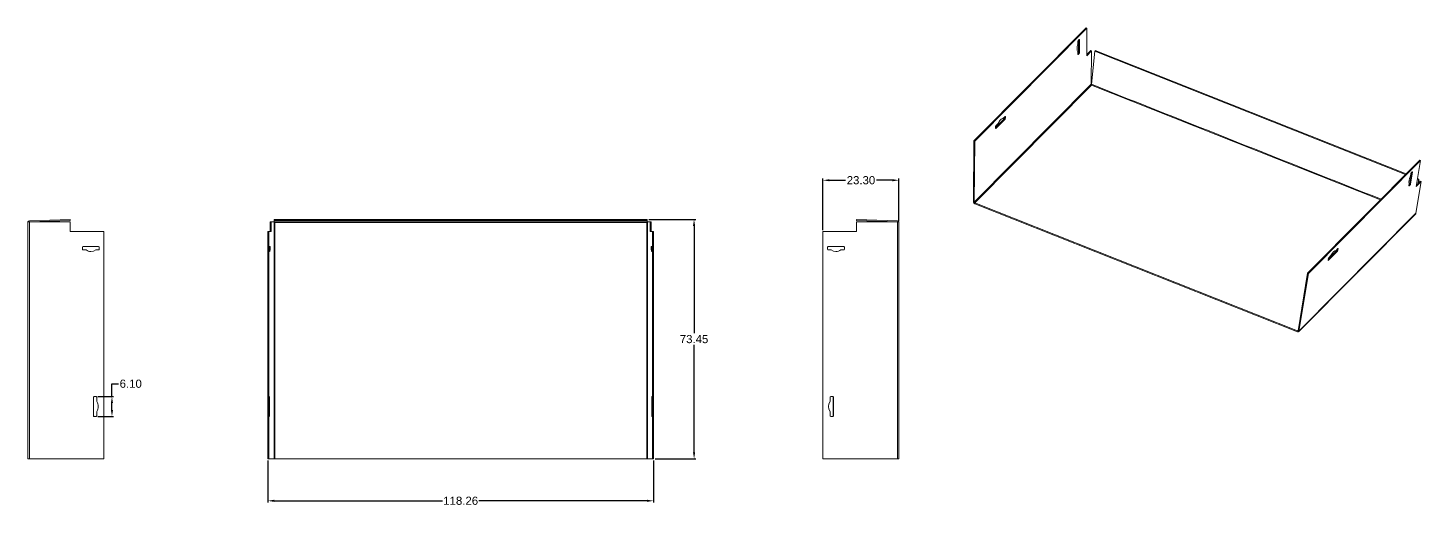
# Model space of a CAD drawing. Header units: millimetres. Extents: x 1920 to 4820, y 310 to 2320.
# Drawn here: x 2906.7 to 3333.8, y 1359.8 to 1506.6 of the extents above; entities that cross this region are included whole.
import ezdxf

# ---------------------------------------------------------------- set-up
doc = ezdxf.new("R2010")
doc.units = ezdxf.units.MM
doc.layers.add('core', color=7, linetype='Continuous', lineweight=20)
doc.layers.add('dim', color=82, linetype='Continuous', lineweight=9)
doc.styles.get("Standard").update_dxf_attribs({"font": 'arial.ttf'})
doc.dimstyles.get("Standard").update_dxf_attribs({"dimtxt": 0.18, "dimasz": 0.18, "dimexe": 0.18, "dimexo": 0.0625, "dimgap": 0.09, "dimtad": 0, "dimtih": 1, "dimtoh": 1, "dimzin": 0, "dimdsep": 46, "dimtxsty": 'Standard', "dimcen": 0.09, "dimadec": 0, "dimazin": 0, "dimtfac": 1, "dimtofl": 0, "dimtmove": 0, "dimatfit": 3, "dimfxl": 0, "dimtolj": 1, "dimtzin": 0, "dimarcsym": 0})

# ---------------------------------------------------------------- blocks, each defined once
blk = doc.blocks.new('*D11')
at = {"layer": 'Defpoints', "color": 0, "transparency": 16777216}
for p in [(3173.75, 1459.81), (3150.45, 1444.05), (3173.75, 1446.87)]:
    blk.add_point(p, dxfattribs=at)
at = {"layer": 'dim', "color": 0, "lineweight": -2, "transparency": 16777216}
for p, q in [((3150.45, 1444.55), (3150.45, 1460.31)), ((3152.45, 1459.81), (3157.37, 1459.81)), ((3171.75, 1459.81), (3166.84, 1459.81)), ((3173.75, 1447.37), (3173.75, 1460.31))]:
    blk.add_line(p, q, dxfattribs=at)
at = {"layer": 'dim', "color": 0, "transparency": 16777216}
for points in [[(3152.45, 1460.14), (3152.45, 1459.48), (3150.45, 1459.81)], [(3171.75, 1460.14), (3171.75, 1459.48), (3173.75, 1459.81)]]:
    blk.add_solid(points, dxfattribs=at)
at = {"layer": 'dim', "color": 0, "transparency": 16777216, "insert": (3162.1, 1459.81), "char_height": 2.5, "attachment_point": 5}
blk.add_mtext('\\A1;23.30', dxfattribs=at)
blk = doc.blocks.new('*D12')
at = {"layer": 'Defpoints', "color": 0, "transparency": 16777216}
for p in [(3096.58, 1447.81), (3110.93, 1447.81), (3098.51, 1374.35)]:
    blk.add_point(p, dxfattribs=at)
at = {"layer": 'dim', "color": 0, "lineweight": -2, "transparency": 16777216}
for p, q in [((3097.08, 1447.81), (3111.43, 1447.81)), ((3110.93, 1445.81), (3110.93, 1412.86)), ((3110.93, 1376.35), (3110.93, 1409.3)), ((3099.01, 1374.35), (3111.43, 1374.35))]:
    blk.add_line(p, q, dxfattribs=at)
at = {"layer": 'dim', "color": 0, "transparency": 16777216}
for points in [[(3110.6, 1445.81), (3111.27, 1445.81), (3110.93, 1447.81)], [(3110.6, 1376.35), (3111.27, 1376.35), (3110.93, 1374.35)]]:
    blk.add_solid(points, dxfattribs=at)
at = {"layer": 'dim', "color": 0, "transparency": 16777216, "insert": (3110.93, 1411.08), "char_height": 2.5, "attachment_point": 5}
blk.add_mtext('\\A1;73.45', dxfattribs=at)
blk = doc.blocks.new('*D13')
at = {"layer": 'Defpoints', "color": 0, "transparency": 16777216}
for p in [(2980.25, 1374.35), (3098.51, 1374.35), (3098.51, 1361.49)]:
    blk.add_point(p, dxfattribs=at)
at = {"layer": 'dim', "color": 0, "lineweight": -2, "transparency": 16777216}
for p, q in [((2980.25, 1373.85), (2980.25, 1360.99)), ((3098.51, 1373.85), (3098.51, 1360.99)), ((2982.25, 1361.49), (3033.81, 1361.49)), ((3096.51, 1361.49), (3044.95, 1361.49))]:
    blk.add_line(p, q, dxfattribs=at)
at = {"layer": 'dim', "color": 0, "transparency": 16777216}
for points in [[(2982.25, 1361.82), (2982.25, 1361.15), (2980.25, 1361.49)], [(3096.51, 1361.82), (3096.51, 1361.15), (3098.51, 1361.49)]]:
    blk.add_solid(points, dxfattribs=at)
at = {"layer": 'dim', "color": 0, "transparency": 16777216, "insert": (3039.38, 1361.49), "char_height": 2.5, "attachment_point": 5}
blk.add_mtext('\\A1;118.26', dxfattribs=at)
blk = doc.blocks.new('*D43')
at = {"layer": 'Defpoints', "color": 0, "transparency": 16777216}
for p in [(2927.58, 1393.45), (2927.58, 1387.35), (2932.46, 1387.35)]:
    blk.add_point(p, dxfattribs=at)
at = {"layer": 'dim', "color": 0, "lineweight": -2, "transparency": 16777216}
for p, q in [((2932.46, 1393.45), (2932.46, 1397.39)), ((2932.46, 1397.39), (2934.46, 1397.39)), ((2928.08, 1393.45), (2932.96, 1393.45)), ((2932.46, 1389.35), (2932.46, 1391.45)), ((2928.08, 1387.35), (2932.96, 1387.35))]:
    blk.add_line(p, q, dxfattribs=at)
at = {"layer": 'dim', "color": 0, "transparency": 16777216}
for points in [[(2932.13, 1391.45), (2932.79, 1391.45), (2932.46, 1393.45)], [(2932.13, 1389.35), (2932.79, 1389.35), (2932.46, 1387.35)]]:
    blk.add_solid(points, dxfattribs=at)
at = {"layer": 'dim', "color": 0, "transparency": 16777216, "insert": (2938.21, 1397.39), "char_height": 2.5, "attachment_point": 5}
blk.add_mtext('\\A1;6.10', dxfattribs=at)

msp = doc.modelspace()

# ---------------------------------------------------------------- linework, layer by layer
at = {"layer": 'core'}
for p, q in [((3196.726, 1471.868), (3231.111, 1506.557)), ((3196.987, 1471.765), (3231.371, 1506.453)), ((3231.111, 1506.557), (3231.371, 1506.453)), ((3231.371, 1506.453), (3231.31, 1498.005)), ((3228.599, 1502.374), (3228.594, 1501.638)), ((3228.995, 1502.936), (3228.699, 1502.638)), ((3228.83, 1502.77), (3228.803, 1499.031)), ((3228.972, 1502.912), (3229.093, 1502.872)), ((3229.064, 1498.945), (3229.093, 1502.872)), ((3232.79, 1499.498), (3231.31, 1498.005)), ((3232.529, 1499.602), (3231.313, 1498.375)), ((3232.79, 1499.498), (3232.529, 1499.602)), ((3232.79, 1499.498), (3232.716, 1489.234)), ((3232.754, 1489.24), (3233.802, 1499.412)), ((3233.95, 1499.561), (3233.802, 1499.412)), ((3329.09, 1461.592), (3233.802, 1499.412)), ((3329.238, 1461.741), (3233.95, 1499.561)), ((3228.576, 1499.183), (3228.571, 1498.447)), ((3228.703, 1498.768), (3228.572, 1498.636)), ((3228.668, 1498.383), (3228.573, 1498.415)), ((3228.668, 1498.383), (3228.964, 1498.682)), ((3228.703, 1498.768), (3228.964, 1498.682)), ((3228.803, 1499.031), (3229.064, 1498.945)), ((3232.716, 1489.234), (3196.851, 1453.053)), ((3197.011, 1452.836), (3232.786, 1488.927)), ((3232.726, 1489.175), (3232.74, 1489.17)), ((3232.786, 1488.927), (3321.345, 1453.778)), ((3206.031, 1478.656), (3203.384, 1475.986)), ((3203.48, 1475.733), (3206.292, 1478.57)), ((3206.298, 1479.388), (3205.632, 1478.716)), ((3206.031, 1478.656), (3206.292, 1478.57)), ((3206.133, 1479.222), (3206.131, 1478.92)), ((3206.131, 1478.92), (3206.392, 1478.833)), ((3206.274, 1479.364), (3206.395, 1479.324)), ((3206.392, 1478.833), (3206.395, 1479.324)), ((3203.386, 1476.288), (3203.382, 1475.797)), ((3203.48, 1475.733), (3203.384, 1475.765)), ((3204.152, 1477.223), (3203.486, 1476.551)), ((3196.726, 1471.868), (3196.59, 1453.139)), ((3196.987, 1471.765), (3196.726, 1471.868)), ((3196.851, 1453.053), (3196.987, 1471.765)), ((3333.414, 1465.952), (3299.03, 1431.264)), ((3333.675, 1465.849), (3299.29, 1431.161)), ((3333.675, 1465.849), (3332.365, 1457.897)), ((3333.414, 1465.952), (3333.675, 1465.849)), ((3330.895, 1462.145), (3330.335, 1458.75)), ((3330.697, 1460.954), (3330.542, 1461.015)), ((3330.594, 1458.63), (3331.203, 1462.327)), ((3330.71, 1461.83), (3330.595, 1461.136)), ((3330.729, 1461.149), (3330.605, 1461.198)), ((3330.834, 1462.083), (3331.13, 1462.382)), ((3331.203, 1462.327), (3331.116, 1462.368)), ((3330.174, 1458.078), (3330.098, 1458.113)), ((3330.214, 1458.826), (3330.1, 1458.133)), ((3330.15, 1458.435), (3330.211, 1458.497)), ((3330.469, 1458.377), (3330.174, 1458.078)), ((3330.211, 1458.497), (3330.469, 1458.377)), ((3330.594, 1458.63), (3330.335, 1458.75)), ((3333.845, 1459.39), (3332.249, 1449.712)), ((3332.365, 1457.897), (3333.845, 1459.39)), ((3332.437, 1458.337), (3333.584, 1459.493)), ((3333.02, 1460.032), (3332.735, 1460.145)), ((3333.168, 1460.181), (3332.766, 1460.341)), ((3333.02, 1460.032), (3332.892, 1458.796)), ((3333.02, 1460.032), (3333.168, 1460.181)), ((3333.041, 1458.945), (3333.168, 1460.181)), ((3333.845, 1459.39), (3333.584, 1459.493)), ((3295.921, 1413.332), (3196.991, 1452.597)), ((3295.941, 1413.571), (3197.011, 1452.836)), ((3296.31, 1413.378), (3332.174, 1449.56)), ((3332.249, 1449.712), (3296.385, 1413.531)), ((2906.676, 1446.869), (2906.676, 1374.352)), ((2906.711, 1447.052), (2907.142, 1447.052)), ((2907.142, 1447.052), (2919.676, 1447.052)), ((2907.142, 1374.352), (2907.142, 1447.052)), ((2919.676, 1447.806), (2907.159, 1447.369)), ((2907.173, 1447.069), (2919.676, 1447.506)), ((2919.676, 1447.806), (2919.676, 1447.506)), ((2919.676, 1447.052), (2919.676, 1444.052)), ((2919.676, 1444.052), (2929.976, 1444.052)), ((2929.976, 1374.352), (2929.976, 1444.052)), ((2980.253, 1374.352), (2980.253, 1444.052)), ((2980.253, 1444.052), (2980.553, 1444.052)), ((2980.553, 1444.052), (2981.274, 1444.052)), ((2980.553, 1374.352), (2980.553, 1444.052)), ((2980.973, 1447.052), (2980.973, 1444.052)), ((2981.274, 1447.052), (2980.973, 1447.052)), ((2981.274, 1447.052), (2982.149, 1447.052)), ((2981.274, 1447.052), (2981.274, 1444.052)), ((2982.149, 1447.052), (2982.149, 1374.352)), ((2982.149, 1447.052), (2982.165, 1447.052)), ((2982.165, 1447.052), (2982.182, 1447.052)), ((2982.165, 1447.052), (2982.348, 1446.869)), ((2982.182, 1447.806), (2982.182, 1447.506)), ((3096.582, 1447.806), (2982.182, 1447.806)), ((2982.182, 1447.069), (2982.182, 1447.506)), ((3096.582, 1447.506), (2982.182, 1447.506)), ((2982.182, 1447.052), (2982.182, 1447.069)), ((2982.348, 1374.352), (2982.348, 1446.869)), ((2982.348, 1446.869), (3096.416, 1446.869)), ((3096.598, 1447.052), (3096.416, 1446.869)), ((3096.416, 1446.869), (3096.416, 1374.352)), ((3096.582, 1447.506), (3096.582, 1447.806)), ((3096.582, 1447.506), (3096.582, 1447.069)), ((3096.582, 1447.069), (3096.582, 1447.052)), ((3096.582, 1447.052), (3096.598, 1447.052)), ((3096.598, 1447.052), (3096.615, 1447.052)), ((3096.615, 1447.052), (3097.49, 1447.052)), ((3096.615, 1374.352), (3096.615, 1447.052)), ((3097.791, 1447.052), (3097.49, 1447.052)), ((3097.49, 1444.052), (3097.49, 1447.052)), ((3097.49, 1444.052), (3098.21, 1444.052)), ((3097.791, 1444.052), (3097.791, 1447.052)), ((3098.21, 1444.052), (3098.511, 1444.052)), ((3098.21, 1444.052), (3098.21, 1374.352)), ((3098.511, 1444.052), (3098.511, 1374.352)), ((3150.453, 1444.052), (3160.753, 1444.052)), ((3150.453, 1444.052), (3150.453, 1374.352)), ((3160.753, 1447.506), (3160.753, 1447.806)), ((3173.27, 1447.369), (3160.753, 1447.806)), ((3160.753, 1447.506), (3173.256, 1447.069)), ((3160.753, 1444.052), (3160.753, 1447.052)), ((3160.753, 1447.052), (3173.288, 1447.052)), ((3173.288, 1447.052), (3173.718, 1447.052)), ((3173.288, 1447.052), (3173.288, 1374.352)), ((3173.753, 1374.352), (3173.753, 1446.869)), ((2923.393, 1439.252), (2923.393, 1438.652)), ((2923.393, 1439.252), (2923.413, 1439.252)), ((2923.413, 1438.652), (2923.393, 1438.652)), ((2923.413, 1438.652), (2923.413, 1439.252)), ((2928.38, 1439.452), (2923.592, 1439.452)), ((2923.592, 1438.452), (2924.49, 1438.452)), ((2924.49, 1438.452), (2924.511, 1438.452)), ((2927.483, 1438.452), (2928.38, 1438.452)), ((2928.58, 1438.652), (2928.58, 1439.252)), ((2980.649, 1439.252), (2980.649, 1438.652)), ((2980.998, 1439.452), (2980.663, 1439.452)), ((2980.663, 1438.452), (2980.726, 1438.452)), ((2980.713, 1439.252), (2980.713, 1438.652)), ((2980.713, 1439.252), (2981.012, 1439.252)), ((2981.012, 1438.652), (2980.713, 1438.652)), ((2980.726, 1438.452), (2980.935, 1438.452)), ((2980.935, 1438.452), (2980.998, 1438.452)), ((2981.012, 1438.652), (2981.012, 1439.252)), ((3097.751, 1438.652), (3097.751, 1439.252)), ((3097.751, 1439.252), (3098.051, 1439.252)), ((3098.051, 1438.652), (3097.751, 1438.652)), ((3098.1, 1439.452), (3097.765, 1439.452)), ((3097.765, 1438.452), (3097.828, 1438.452)), ((3098.037, 1438.452), (3097.828, 1438.452)), ((3098.037, 1438.452), (3098.1, 1438.452)), ((3098.051, 1439.252), (3098.051, 1438.652)), ((3098.114, 1439.252), (3098.114, 1438.652)), ((3151.849, 1438.652), (3151.849, 1439.252)), ((3156.837, 1439.452), (3152.049, 1439.452)), ((3152.049, 1438.452), (3152.947, 1438.452)), ((3155.939, 1438.452), (3155.919, 1438.452)), ((3155.939, 1438.452), (3156.837, 1438.452)), ((3157.016, 1438.652), (3157.016, 1439.252)), ((3157.016, 1439.252), (3157.037, 1439.252)), ((3157.037, 1438.652), (3157.016, 1438.652)), ((3157.037, 1439.252), (3157.037, 1438.652)), ((3305.396, 1435.265), (3305.32, 1435.3)), ((3305.399, 1435.782), (3305.323, 1435.32)), ((3305.373, 1435.622), (3307.95, 1438.222)), ((3308.208, 1438.102), (3305.396, 1435.265)), ((3305.523, 1436.036), (3306.189, 1436.707)), ((3307.669, 1438.2), (3308.335, 1438.872)), ((3307.95, 1438.222), (3308.208, 1438.102)), ((3308.1, 1438.636), (3308.074, 1438.475)), ((3308.332, 1438.356), (3308.074, 1438.475)), ((3308.408, 1438.818), (3308.321, 1438.858)), ((3308.332, 1438.356), (3308.408, 1438.818)), ((3299.03, 1431.264), (3296.127, 1413.65)), ((3296.385, 1413.531), (3299.29, 1431.161)), ((3299.29, 1431.161), (3299.03, 1431.264)), ((3296.148, 1413.78), (3295.941, 1413.571)), ((2926.784, 1393.252), (2926.784, 1387.552)), ((2926.784, 1393.252), (2926.805, 1393.252)), ((2926.805, 1387.552), (2926.805, 1393.252)), ((2927.582, 1393.452), (2926.984, 1393.452)), ((2927.782, 1391.902), (2927.782, 1393.252)), ((2980.705, 1393.252), (2980.705, 1391.902)), ((2980.705, 1393.252), (2980.775, 1393.252)), ((2980.761, 1393.452), (2980.719, 1393.452)), ((2980.775, 1387.552), (2980.775, 1393.252)), ((3097.989, 1387.552), (3097.989, 1393.252)), ((3097.989, 1393.252), (3098.058, 1393.252)), ((3098.044, 1393.452), (3098.003, 1393.452)), ((3098.058, 1393.252), (3098.058, 1391.902)), ((3152.648, 1391.902), (3152.648, 1393.252)), ((3153.446, 1393.452), (3152.847, 1393.452)), ((3153.624, 1387.552), (3153.624, 1393.252)), ((3153.624, 1393.252), (3153.645, 1393.252)), ((3153.645, 1393.252), (3153.645, 1387.552)), ((2927.782, 1387.552), (2927.782, 1388.902)), ((2980.705, 1388.902), (2980.705, 1387.552)), ((3098.058, 1388.902), (3098.058, 1387.552)), ((3152.648, 1387.552), (3152.648, 1388.902)), ((2926.805, 1387.552), (2926.784, 1387.552)), ((2926.984, 1387.352), (2927.582, 1387.352)), ((2980.775, 1387.552), (2980.705, 1387.552)), ((2980.719, 1387.352), (2980.761, 1387.352)), ((3098.058, 1387.552), (3097.989, 1387.552)), ((3098.003, 1387.352), (3098.044, 1387.352)), ((3152.847, 1387.352), (3153.446, 1387.352)), ((3153.645, 1387.552), (3153.624, 1387.552)), ((2907.142, 1374.352), (2906.676, 1374.352)), ((2929.976, 1374.352), (2907.142, 1374.352)), ((2980.553, 1374.352), (2980.253, 1374.352)), ((2982.149, 1374.352), (2980.553, 1374.352)), ((2982.348, 1374.352), (2982.149, 1374.352)), ((3096.416, 1374.352), (2982.348, 1374.352)), ((3096.615, 1374.352), (3096.416, 1374.352)), ((3098.21, 1374.352), (3096.615, 1374.352)), ((3098.511, 1374.352), (3098.21, 1374.352)), ((3173.288, 1374.352), (3150.453, 1374.352)), ((3173.753, 1374.352), (3173.288, 1374.352))]:
    msp.add_line(p, q, dxfattribs=at)
for centre, radius, start, end in [((2907.176, 1446.869), 0.5, 92, 158.55002), ((2907.176, 1446.869), 0.2, 90.99773, 113.90453), ((3173.253, 1446.869), 0.2, 66.09547, 89.00227), ((3173.253, 1446.869), 0.5, 21.44998, 88)]:
    msp.add_arc(centre, radius, start, end, dxfattribs=at)
for centre, major_axis, ratio, start_param, end_param in [((3229.572, 1501.406), (-0.785, -2.373), 0.4006805, 4.7471918, 6.034194), ((3228.698, 1502.474), (-0.063, -0.19), 0.4006805, 3.8198966, 5.3906929), ((3228.994, 1502.773), (-0.063, -0.19), 0.4006805, 2.2491002, 3.8198966), ((3228.67, 1498.547), (-0.063, -0.19), 0.4006805, 5.3906929, 6.9614892), ((3228.705, 1498.932), (0.063, 0.19), 0.4006805, 3.8198966, 5.3906929), ((3228.966, 1498.845), (-0.063, -0.19), 0.4006805, 0.6783039, 2.2491002), ((3232.889, 1489.177), (0.142, -0.141), 0.7134021, 3.7502715, 4.0976711), ((3232.799, 1489.086), (-0.048, 0.231), 0.2531962, 1.1218136, 2.2753972), ((3232.655, 1489.143), (0.074, 0.186), 0.3596013, 4.9956365, 5.3954355), ((3204.88, 1476.333), (-0.785, -2.373), 0.4006805, 3.8198966, 4.4633977), ((3204.88, 1476.333), (-0.785, -2.373), 0.4006805, 3.1763954, 3.8198966), ((3206.032, 1478.82), (0.063, 0.19), 0.4006805, 3.8198966, 5.3906929), ((3206.293, 1478.734), (-0.063, -0.19), 0.4006805, 0.6783039, 2.2491002), ((3206.296, 1479.225), (-0.063, -0.19), 0.4006805, 2.2491002, 3.8198966), ((3203.481, 1475.897), (-0.063, -0.19), 0.4006805, 5.3906929, 6.9614892), ((3203.484, 1476.388), (-0.063, -0.19), 0.4006805, 3.8198966, 5.3906929), ((3331.392, 1460.977), (-1.051, -2.268), 0.3167702, 4.7883879, 6.0753901), ((3330.808, 1461.929), (-0.084, -0.181), 0.3167702, 3.8610926, 5.431889), ((3331.104, 1462.228), (-0.084, -0.181), 0.3167702, 2.2902963, 3.8610926), ((3330.199, 1458.232), (-0.084, -0.181), 0.3167702, 5.431889, 7.0026853), ((3330.237, 1458.651), (0.084, 0.181), 0.3167702, 3.8610926, 5.431889), ((3330.495, 1458.531), (-0.084, -0.181), 0.3167702, 0.7195, 2.2902963), ((3197.025, 1452.995), (0.355, -0.352), 0.7134021, 3.7502715, 5.2512547), ((3197.025, 1452.995), (-0.142, 0.141), 0.7134021, 0.6086789, 2.109662), ((3331.819, 1449.912), (-0.355, 0.352), 0.7134021, 3.1415876, 3.6106452), ((2923.592, 1439.252), (0, 0.2), 0.9975641, 0, 1.5707963), ((2923.592, 1438.652), (0, 0.2), 0.9975641, 1.5707963, 3.1415927), ((2923.613, 1439.252), (0, -0.2), 0.9975641, 3.1415927, 4.712389), ((2923.613, 1438.652), (0, -0.2), 0.9975641, 4.712389, 6.2831853), ((2925.986, 1440.452), (0, 2.5), 0.9975641, 2.4980915, 3.7850938), ((2926.007, 1440.452), (0, -2.5), 0.9975641, 5.6396842, 6.2831852), ((2928.38, 1439.252), (0, 0.2), 0.9975641, 4.712389, 6.2831853), ((2928.38, 1438.652), (0, 0.2), 0.9975641, 3.1415927, 4.712389), ((2980.663, 1439.252), (0, -0.2), 0.0697565, 3.1415927, 4.712389), ((2980.663, 1438.652), (0, -0.2), 0.0697565, 4.712389, 6.2831853), ((2980.699, 1439.252), (0, 0.2), 0.0697565, 4.712389, 6.2831853), ((2980.699, 1438.652), (0, 0.2), 0.0697565, 3.1415927, 4.712389), ((2980.831, 1440.452), (0, -2.5), 0.0697565, 5.6396842, 6.9266864), ((2980.998, 1439.252), (0, -0.2), 0.0697565, 1.5707963, 3.1415927), ((2980.998, 1438.652), (0, -0.2), 0.0697565, 0, 1.5707963), ((3097.765, 1439.252), (0, 0.2), 0.0697565, 0, 1.5707963), ((3097.765, 1438.652), (0, 0.2), 0.0697565, 1.5707963, 3.1415927), ((3097.933, 1440.452), (0, 2.5), 0.0697565, 2.4980915, 3.7850938), ((3098.065, 1439.252), (0, -0.2), 0.0697565, 3.1415927, 4.712389), ((3098.065, 1438.652), (0, -0.2), 0.0697565, 4.712389, 6.2831853), ((3098.1, 1439.252), (0, 0.2), 0.0697565, 4.712389, 6.2831853), ((3098.1, 1438.652), (0, 0.2), 0.0697565, 3.1415927, 4.712389), ((3152.049, 1439.252), (0, -0.2), 0.9975641, 3.1415927, 4.712389), ((3152.049, 1438.652), (0, -0.2), 0.9975641, 4.712389, 6.2831853), ((3154.443, 1440.452), (0, -2.5), 0.9975641, 5.6396842, 6.9266864), ((3154.422, 1440.452), (0, 2.5), 0.9975641, 3.1415928, 3.7850938), ((3156.816, 1439.252), (0, 0.2), 0.9975641, 4.712389, 6.2831853), ((3156.816, 1438.652), (0, 0.2), 0.9975641, 3.1415927, 4.712389), ((3156.837, 1439.252), (0, -0.2), 0.9975641, 1.5707963, 3.1415927), ((3156.837, 1438.652), (0, -0.2), 0.9975641, 0, 1.5707963), ((3305.422, 1435.419), (-0.084, -0.181), 0.3167702, 5.431889, 7.0026853), ((3305.498, 1435.881), (-0.084, -0.181), 0.3167702, 3.8610926, 5.431889), ((3306.675, 1435.914), (-1.051, -2.268), 0.3167702, 3.2175915, 4.5045937), ((3307.975, 1438.376), (0.084, 0.181), 0.3167702, 3.8610926, 5.431889), ((3308.234, 1438.256), (-0.084, -0.181), 0.3167702, 0.7195, 2.2902963), ((3308.31, 1438.718), (-0.084, -0.181), 0.3167702, 2.2902963, 3.8610926), ((3295.954, 1413.73), (0.355, -0.352), 0.7134021, 5.2512547, 6.7522379), ((3295.954, 1413.73), (-0.142, 0.141), 0.7134021, 2.109662, 3.6106452), ((2926.984, 1393.252), (0, 0.2), 0.9975641, 0, 1.5707963), ((2927.005, 1393.252), (0, -0.2), 0.9975641, 3.1415927, 4.712389), ((2927.582, 1393.252), (0, 0.2), 0.9975641, 4.712389, 6.2831853), ((2980.719, 1393.252), (0, -0.2), 0.0697565, 3.1415927, 4.712389), ((2980.761, 1393.252), (0, -0.2), 0.0697565, 1.5707963, 3.1415927), ((3098.003, 1393.252), (0, 0.2), 0.0697565, 0, 1.5707963), ((3098.044, 1393.252), (0, 0.2), 0.0697565, 4.712389, 6.2831853), ((3152.847, 1393.252), (0, -0.2), 0.9975641, 3.1415927, 4.712389), ((3153.425, 1393.252), (0, 0.2), 0.9975641, 4.712389, 6.2831853), ((3153.446, 1393.252), (0, -0.2), 0.9975641, 1.5707963, 3.1415927), ((2925.787, 1390.402), (0, 2.5), 0.9975641, 4.712389, 5.3558901), ((2925.787, 1390.402), (0, 2.5), 0.9975641, 4.0688879, 4.712389), ((2980.845, 1390.402), (0, -2.5), 0.0697565, 4.0688879, 4.712389), ((2980.845, 1390.402), (0, -2.5), 0.0697565, 4.712389, 5.3558901), ((3097.919, 1390.402), (0, 2.5), 0.0697565, 4.712389, 5.3558901), ((3097.919, 1390.402), (0, 2.5), 0.0697565, 4.0688879, 4.712389), ((3154.643, 1390.402), (0, -2.5), 0.9975641, 4.0688879, 5.3558901), ((2926.984, 1387.552), (0, 0.2), 0.9975641, 1.5707963, 3.1415927), ((2927.005, 1387.552), (0, -0.2), 0.9975641, 4.712389, 6.2831853), ((2927.582, 1387.552), (0, 0.2), 0.9975641, 3.1415927, 4.712389), ((2980.719, 1387.552), (0, -0.2), 0.0697565, 4.712389, 6.2831853), ((2980.761, 1387.552), (0, -0.2), 0.0697565, 0, 1.5707963), ((3098.003, 1387.552), (0, 0.2), 0.0697565, 1.5707963, 3.1415927), ((3098.044, 1387.552), (0, 0.2), 0.0697565, 3.1415927, 4.712389), ((3152.847, 1387.552), (0, -0.2), 0.9975641, 4.712389, 6.2831853), ((3153.425, 1387.552), (0, 0.2), 0.9975641, 3.1415927, 4.712389), ((3153.446, 1387.552), (0, -0.2), 0.9975641, 0, 1.5707963)]:
    msp.add_ellipse(centre, major_axis=major_axis, ratio=ratio, start_param=start_param, end_param=end_param, dxfattribs=at)
for points in [[(3321.558, 1453.993), (3291.957, 1465.742), (3262.355, 1477.491), (3232.754, 1489.24)], [(2906.711, 1447.052), (2906.704, 1447.033), (2906.691, 1446.994), (2906.679, 1446.932), (2906.676, 1446.89), (2906.676, 1446.869)], [(3096.582, 1447.069), (3058.449, 1447.069), (3020.315, 1447.069), (2982.182, 1447.069)], [(3173.718, 1447.052), (3173.726, 1447.033), (3173.738, 1446.994), (3173.75, 1446.932), (3173.753, 1446.89), (3173.753, 1446.869)]]:
    msp.add_open_spline(points, degree=3, dxfattribs=at)

# ---------------------------------------------------------------- dimensions: what is measured, and where the dimension line sits
at = {"layer": 'dim'}
for base, p1, p2, picture, middle in [((3173.753, 1459.809), (3150.453, 1444.052), (3173.753, 1446.869), '*D11', (3162.103, 1459.809)), ((3098.511, 1361.487), (2980.253, 1374.352), (3098.511, 1374.352), '*D13', (3039.382, 1361.487))]:
    dim = msp.add_linear_dim(base=base, p1=p1, p2=p2, dimstyle='Standard', override={"dimtxt": 2.5, "dimasz": 2, "dimexe": 0.49975, "dimexo": 0.49975, "dimgap": 0.49975}, dxfattribs=at)
    dim.commit()
    dim.dimension.update_dxf_attribs({"geometry": picture, "text_midpoint": middle})
dim = msp.add_linear_dim(base=(3110.933, 1447.806), p1=(3098.511, 1374.352), p2=(3096.582, 1447.806), angle=90, dimstyle='Standard', override={"dimtxt": 2.5, "dimasz": 2, "dimexe": 0.49975, "dimexo": 0.49975, "dimgap": 0.49975}, dxfattribs=at)
dim.commit()
dim.dimension.update_dxf_attribs({"geometry": '*D12', "text_midpoint": (3110.933, 1411.079)})
dim = msp.add_linear_dim(base=(2932.461, 1387.352), p1=(2927.582, 1393.452), p2=(2927.582, 1387.352), angle=90, dimstyle='Standard', override={"dimtxt": 2.5, "dimasz": 2, "dimexe": 0.49975, "dimexo": 0.49975, "dimgap": 0.49975}, dxfattribs=at)
dim.commit()
dim.dimension.update_dxf_attribs({"geometry": '*D43', "text_midpoint": (2938.21, 1397.389), "dimtype": 160})

doc.saveas('drawing.dxf')
